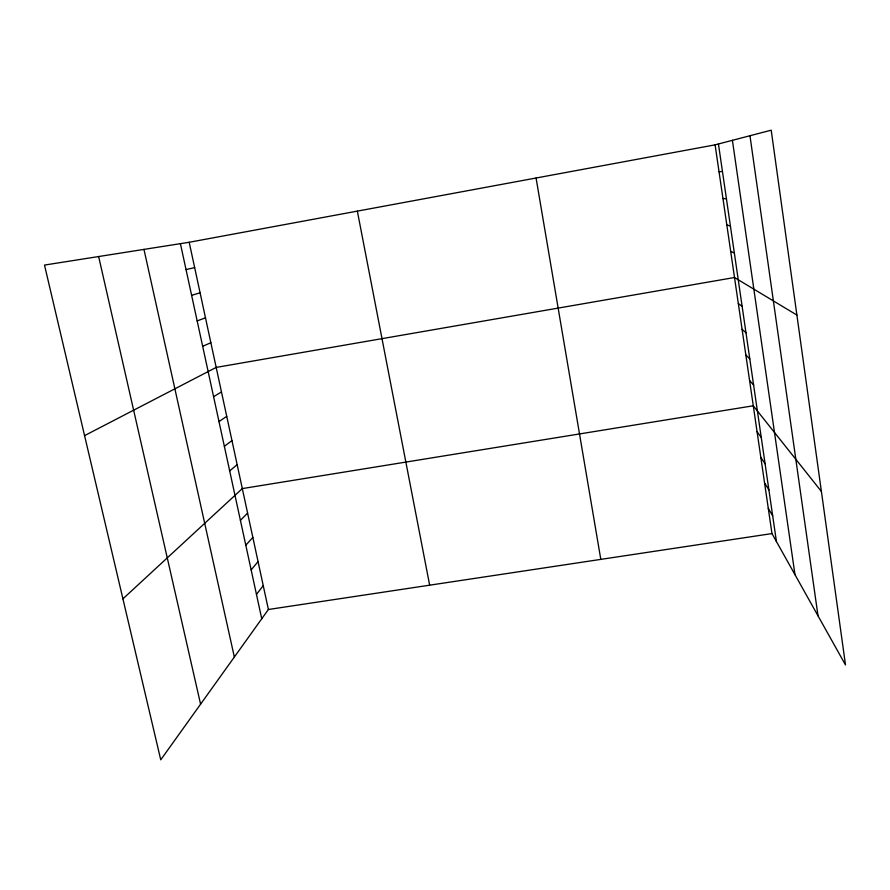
<?xml version="1.0" encoding="UTF-8"?>
<svg xmlns="http://www.w3.org/2000/svg" width="890" height="890" viewBox="0 0 890 890"><rect width="100%" height="100%" fill="white"/><g stroke="black" fill="none" stroke-linecap="round" stroke-linejoin="round"><path stroke-width="1.33" d="M771.975 533.577L268.391 609.494L160.745 759.815L44.5 265.075L189.192 242.269L715.104 144.847L771.207 130.185L845.5 664.952L771.975 533.577L715.104 144.847M256.476 594.409L263.24 585.62M251.158 569.889L258.055 561.601M245.807 545.203L252.849 537.427M240.411 520.361L247.598 513.085M122.92 598.837L242.314 488.588L753.274 405.784L821.392 491.447M229.698 470.91L237.152 464.658M224.358 446.324L231.956 440.583M218.996 421.571L226.728 416.342M213.589 396.651L221.477 391.956M84.572 435.622L216.181 367.414L734.506 277.513L796.884 315.049M202.675 346.321L210.852 342.706M197.168 320.912L205.49 317.841M191.617 295.335L200.083 292.81M186.032 269.581L194.654 267.623M719.031 171.748L722.457 171.514M722.947 198.459L726.451 198.859M726.83 224.992L730.412 226.016M730.679 251.336L734.35 252.983M738.311 303.512L742.138 306.36M742.093 329.333L745.987 332.782M745.842 354.988L749.814 359.015M749.569 380.475L753.619 385.07M757.067 431.695L761.25 437.435M760.828 457.416L765.089 463.734M764.566 482.981L768.893 489.856M768.281 508.368L772.676 515.799M98.645 256.543L200.584 704.179M143.969 249.4L234.348 657.031M180.414 243.66L261.749 618.761M189.192 242.269L268.391 609.494M357.346 211.119L429.659 585.186M536.069 178.011L600.806 559.387M718.441 143.98L776.436 541.554M732.414 140.32L794.97 574.673M749.97 135.736L818.01 615.835"/></g></svg>
